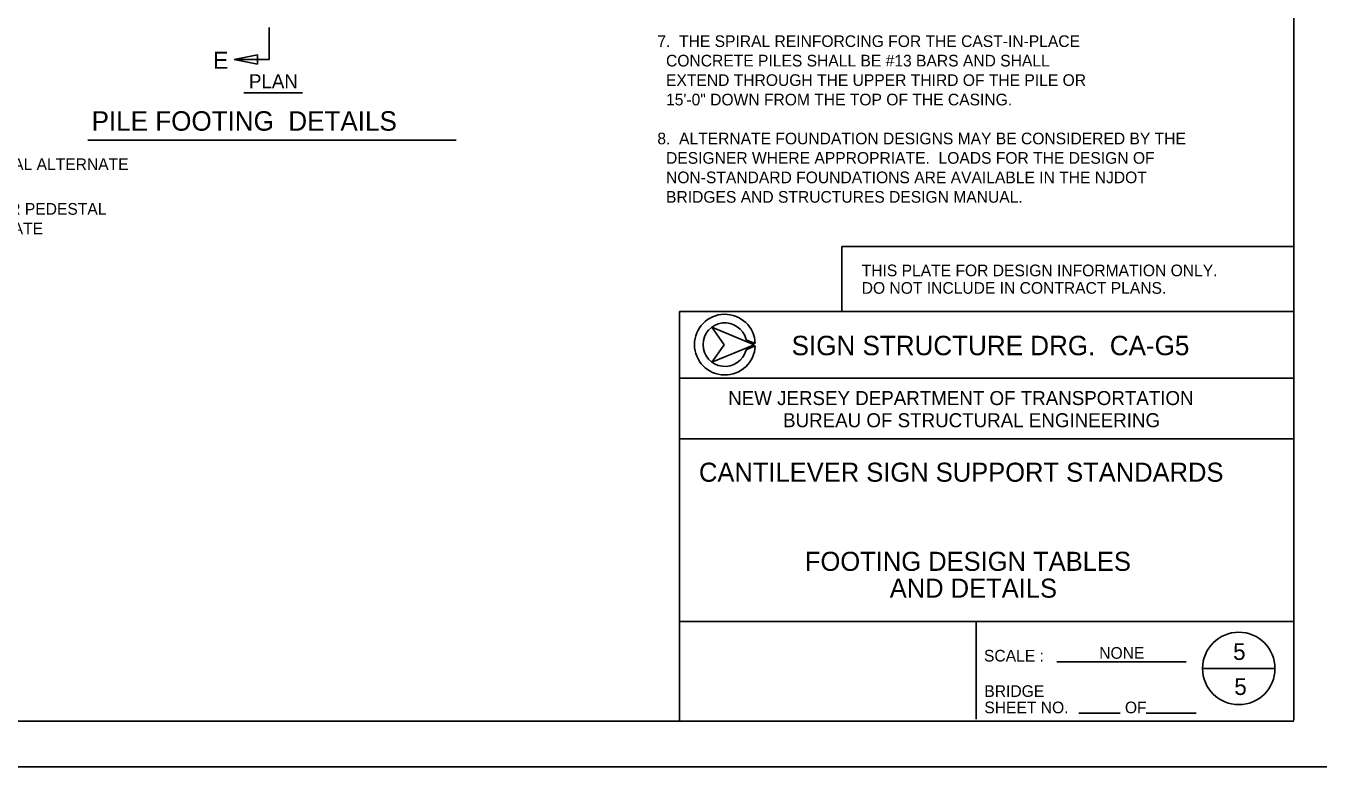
# Model space of a CAD drawing. Extents: x -3 to 26050238, y 0 to 12035015.
# Drawn here: x 41.05 to 68.89, y 0 to 15.87 of the extents above; entities that cross this region are included whole.
import ezdxf

# ---------------------------------------------------------------- set-up
doc = ezdxf.new("R2010")
doc.units = 0
for name, color, linetype in [('1', 7, 'Continuous'), ('2', 7, 'Continuous'), ('39', 7, 'Continuous'), ('51', 7, 'Continuous')]:
    doc.layers.add(name, color=color, linetype=linetype)

msp = doc.modelspace()

# ---------------------------------------------------------------- linework, layer by layer
at = {"layer": '1'}
for p, q in [((68.183, 1.017), (68.183, 42.342)), ((56.633, 9.042), (55.725, 9.417)), ((55.725, 9.417), (56.633, 9.042)), ((56.633, 9.042), (55.725, 9.417)), ((55.725, 9.417), (55.992, 9.042)), ((56.633, 9.042), (55.725, 9.417)), ((55.725, 9.417), (55.992, 9.042)), ((55.992, 9.042), (55.725, 8.667)), ((55.725, 8.667), (56.633, 9.042)), ((55.992, 9.042), (55.725, 8.667)), ((55.725, 8.667), (56.633, 9.042)), ((56.458, 9.15), (56.45, 9.15)), ((56.65, 9.067), (56.458, 9.15)), ((56.458, 8.933), (56.65, 9.017)), ((63.583, 1.15), (64.467, 1.15)), ((65.025, 1.15), (66.092, 1.15)), ((3.6, 0.983), (68.183, 0.983)), ((68.892, 0), (0, 0))]:
    msp.add_line(p, q, dxfattribs=at)
for radius, start, end in [(0.65, 2.2139, 357.7861), (0.467, 13.6941, 346.3059)]:
    msp.add_arc((56.004, 9.044), radius, start, end, dxfattribs=at)
at = {"layer": '2'}
msp.add_line((45.708, 14.433), (46.967, 14.433), dxfattribs=at)
at = {"layer": '39'}
for p, q in [((46.25, 15.15), (46.25, 15.833)), ((46, 15.25), (45.5, 15.15)), ((46, 15.25), (45.5, 15.15)), ((45.5, 15.15), (46, 15.05)), ((45.5, 15.15), (46, 15.05)), ((45.525, 15.15), (46.25, 15.15)), ((46, 15.05), (46, 15.25)), ((46, 15.05), (46, 15.25)), ((42.367, 13.425), (50.25, 13.425)), ((58.508, 11.142), (68.183, 11.142)), ((58.508, 9.75), (58.508, 11.142)), ((55.033, 1), (55.033, 9.75)), ((55.033, 9.75), (68.183, 9.75)), ((68.183, 9.75), (68.183, 1)), ((56.633, 9.042), (55.725, 9.417)), ((55.725, 9.417), (55.992, 9.042)), ((55.992, 9.042), (55.725, 8.667)), ((55.725, 8.667), (56.633, 9.042)), ((55.033, 8.325), (68.183, 8.325)), ((55.033, 7.025), (68.183, 7.025)), ((55.033, 3.117), (68.183, 3.117)), ((61.383, 3.117), (68.183, 3.117)), ((61.383, 1.025), (61.383, 3.117)), ((61.383, 1.025), (61.383, 3.117)), ((61.383, 3.117), (68.183, 3.117)), ((63.108, 2.25), (65.875, 2.25)), ((67.775, 2.108), (66.225, 2.108))]:
    msp.add_line(p, q, dxfattribs=at)
msp.add_circle((67.004, 2.11), 0.775, dxfattribs=at)

# ---------------------------------------------------------------- texts
at = {"layer": '2'}
for s, height, p in [('7.  THE SPIRAL REINFORCING FOR THE CAST-IN-PLACE ', 0.25, (54.559, 15.417)), ('E', 0.367, (45.05, 14.95)), ('  CONCRETE PILES SHALL BE #13 BARS AND SHALL', 0.25, (54.559, 15)), ('  EXTEND THROUGH THE UPPER THIRD OF THE PILE OR', 0.25, (54.559, 14.583)), ('  15\'-0" DOWN FROM THE TOP OF THE CASING.', 0.25, (54.559, 14.167)), ('8.  ALTERNATE FOUNDATION DESIGNS MAY BE CONSIDERED BY THE', 0.25, (54.559, 13.333)), ('  DESIGNER WHERE APPROPRIATE.  LOADS FOR THE DESIGN OF', 0.25, (54.559, 12.917)), ('  NON-STANDARD FOUNDATIONS ARE AVAILABLE IN THE NJDOT', 0.25, (54.559, 12.5)), ('  BRIDGES AND STRUCTURES DESIGN MANUAL.', 0.25, (54.559, 12.083)), ('THIS PLATE FOR DESIGN INFORMATION ONLY.', 0.25, (58.933, 10.508)), ('DO NOT INCLUDE IN CONTRACT PLANS.', 0.25, (58.933, 10.133)), ('CANTILEVER SIGN SUPPORT STANDARDS', 0.40835, (55.45, 6.108)), ('FOOTING DESIGN TABLES', 0.40835, (57.717, 4.2)), ('AND DETAILS', 0.40835, (59.533, 3.625))]:
    msp.add_text(s, height=height, dxfattribs=at).set_placement(p)
at = {"layer": '39'}
for s, height, p in [('PLAN', 0.3, (45.817, 14.533)), ('PILE FOOTING  DETAILS', 0.41665, (42.45, 13.625)), ('PEDESTAL ALTERNATE', 0.25, (39.433, 12.783)), ('BARRIER PEDESTAL', 0.25, (39.442, 11.825)), ('ALTERNATE', 0.25, (39.442, 11.408)), ('SIGN STRUCTURE DRG.  CA-G5', 0.41665, (57.433, 8.817)), ('NEW JERSEY DEPARTMENT OF TRANSPORTATION', 0.29995, (56.075, 7.75)), ('BUREAU OF STRUCTURAL ENGINEERING', 0.3, (57.25, 7.275)), ('SCALE :', 0.25, (61.55, 2.258)), ('SCALE :', 0.25, (61.55, 2.258)), ('SCALE :', 0.25, (61.55, 2.258)), ('NONE', 0.25, (64.017, 2.317)), ('BRIDGE', 0.25, (61.558, 1.5)), ('BRIDGE', 0.25, (61.558, 1.5)), ('BRIDGE', 0.25, (61.558, 1.5)), ('SHEET NO.', 0.25, (61.558, 1.15)), ('SHEET NO.', 0.25, (61.558, 1.15)), ('SHEET NO.', 0.25, (61.558, 1.15)), ('OF', 0.25, (64.567, 1.15))]:
    msp.add_text(s, height=height, dxfattribs=at).set_placement(p)
at = {"layer": '51'}
for p in [(66.883, 2.292), (66.908, 1.542)]:
    msp.add_text('5', height=0.358, dxfattribs=at).set_placement(p)

doc.saveas('drawing.dxf')
